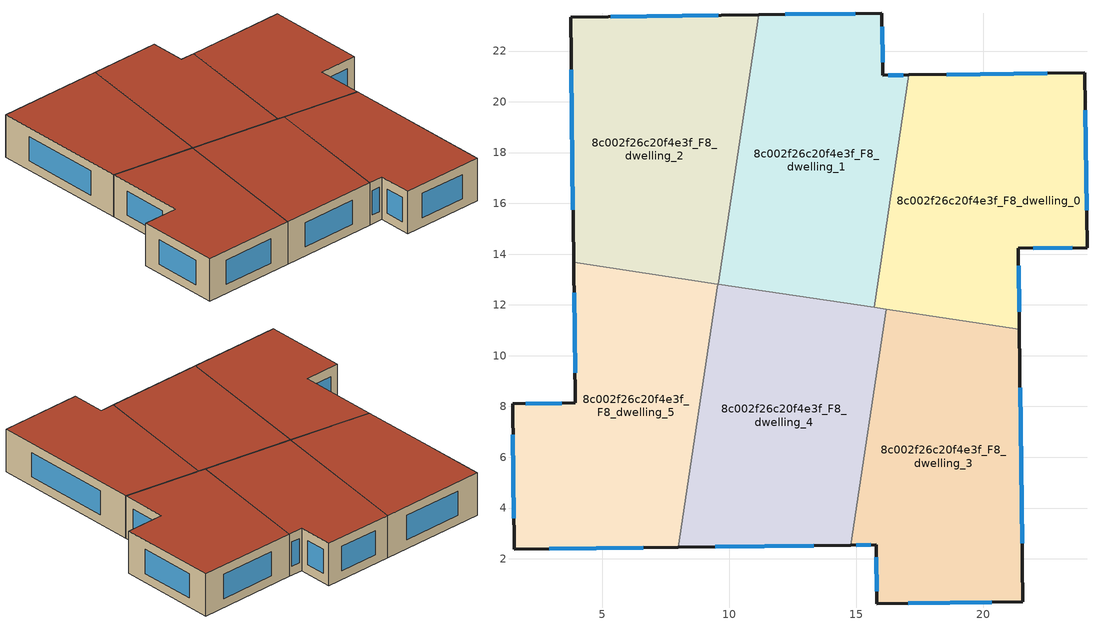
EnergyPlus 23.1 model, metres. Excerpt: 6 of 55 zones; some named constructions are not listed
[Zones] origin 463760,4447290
8c002f26c20f4e3f_F8_dwelling_0
 floor to 8c002f26c20f4e3f_F7_dwelling_0 (EU_floor_Construction): 24.01,21.14 24.09,14.26 21.4,14.22 21.43,11.04 15.71,11.9 17.08,21.06 z24
 wall outside (EU_wall_Construction): 21.43,11.04 21.4,14.22 24.09,14.26 24.01,21.14 17.08,21.06 z24:27
 wall to 8c002f26c20f4e3f_F8_dwelling_1 (EU_wall_Construction): 17.08,21.06 15.71,11.9 z24:27
 wall to 8c002f26c20f4e3f_F8_dwelling_3 (EU_wall_Construction): 16.18,11.83 21.43,11.04 z24:27
 wall to 8c002f26c20f4e3f_F8_dwelling_4 (EU_wall_Construction): 15.71,11.9 16.18,11.83 z24:27
 window (EU_Window_Construction): 21.43,11.72 21.4,13.54 / 22.53,21.12 18.57,21.07 / 24.08,15.73 24.03,19.66 / 21.97,14.23 23.52,14.25 z24.64:26.36
 roof outside (EU_roof_Construction): 21.43,11.04 21.4,14.22 24.09,14.26 24.01,21.14 17.08,21.06 15.71,11.9 z27
8c002f26c20f4e3f_F8_dwelling_1
 floor to 8c002f26c20f4e3f_F7_dwelling_1 (EU_floor_Construction): 16.02,23.49 16.05,21.04 17.08,21.06 15.71,11.9 9.57,12.82 11.16,23.43 z24
 wall outside (EU_wall_Construction): 17.08,21.06 16.05,21.04 16.02,23.49 11.16,23.43 z24:27
 wall to 8c002f26c20f4e3f_F8_dwelling_2 (EU_wall_Construction): 11.16,23.43 9.57,12.82 z24:27
 wall to 8c002f26c20f4e3f_F8_dwelling_4 (EU_wall_Construction): 9.57,12.82 15.71,11.9 z24:27
 window (EU_Window_Construction): 14.98,23.47 12.2,23.44 / 16.04,21.57 16.02,22.96 / 16.86,21.05 16.27,21.05 z24.64:26.36
 roof outside (EU_roof_Construction): 15.71,11.9 17.08,21.06 16.05,21.04 16.02,23.49 11.16,23.43 9.57,12.82 z27
8c002f26c20f4e3f_F8_dwelling_2
 floor to 8c002f26c20f4e3f_F7_dwelling_2 (EU_floor_Construction): 11.16,23.43 9.57,12.82 3.88,13.67 3.76,23.33 z24
 wall outside (EU_wall_Construction): 11.16,23.43 3.76,23.33 3.88,13.67 z24:27
 wall to 8c002f26c20f4e3f_F8_dwelling_5 (EU_wall_Construction): 3.88,13.67 9.55,12.82 z24:27
 wall to 8c002f26c20f4e3f_F8_dwelling_4 (EU_wall_Construction): 9.55,12.82 9.57,12.82 z24:27
 window (EU_Window_Construction): 3.78,21.27 3.85,15.74 / 9.58,23.41 5.34,23.35 z24.64:26.36
 roof outside (EU_roof_Construction): 9.57,12.82 11.16,23.43 3.76,23.33 3.88,13.67 z27
8c002f26c20f4e3f_F8_dwelling_3
 floor to 8c002f26c20f4e3f_F7_dwelling_3 (EU_floor_Construction): 21.43,11.04 21.57,0.31 15.82,0.23 15.79,2.55 14.79,2.54 16.18,11.83 z24
 wall outside (EU_wall_Construction): 14.79,2.54 15.79,2.55 15.82,0.23 21.57,0.31 21.43,11.04 z24:27
 wall to 8c002f26c20f4e3f_F8_dwelling_4 (EU_wall_Construction): 16.18,11.83 14.79,2.54 z24:27
 window (EU_Window_Construction): 21.54,2.61 21.46,8.74 / 17.05,0.25 20.34,0.29 / 15.8,2.06 15.81,0.73 / 15,2.54 15.58,2.55 z24.64:26.36
 roof outside (EU_roof_Construction): 21.57,0.31 21.43,11.04 16.18,11.83 14.79,2.54 15.79,2.55 15.82,0.23 z27
8c002f26c20f4e3f_F8_dwelling_4
 floor to 8c002f26c20f4e3f_F7_dwelling_4 (EU_floor_Construction): 16.18,11.83 14.79,2.54 7.99,2.46 9.55,12.82 z24
 wall outside (EU_wall_Construction): 7.99,2.46 14.79,2.54 z24:27
 wall to 8c002f26c20f4e3f_F8_dwelling_5 (EU_wall_Construction): 9.55,12.82 7.99,2.46 z24:27
 window (EU_Window_Construction): 9.45,2.47 13.33,2.52 z24.64:26.36
 roof outside (EU_roof_Construction): 14.79,2.54 16.18,11.83 9.55,12.82 7.99,2.46 z27
8c002f26c20f4e3f_F8_dwelling_5
 floor to 8c002f26c20f4e3f_F7_dwelling_5 (EU_floor_Construction): 9.55,12.82 7.99,2.46 1.53,2.38 1.47,8.11 3.95,8.14 3.88,13.67 z24
 wall outside (EU_wall_Construction): 3.88,13.67 3.95,8.14 1.47,8.11 1.53,2.38 7.99,2.46 z24:27
 window (EU_Window_Construction): 3.89,12.49 3.93,9.32 / 2.92,2.39 6.61,2.44 / 1.48,6.88 1.52,3.6 / 3.42,8.13 2,8.11 z24.64:26.36
 roof outside (EU_roof_Construction): 7.99,2.46 9.55,12.82 3.88,13.67 3.95,8.14 1.47,8.11 1.53,2.38 z27
[SCHEDULE:FILE] Column Number=1; Rows to Skip at Top=0; Number of Hours of Data=8760; Column Separator=Comma; Interpolate to Timestep=No; Minutes per Item=60; Adjust Schedule for Daylight Savings=Yes
Name | File
EU_Step8_GainSchedule_8c002f26c20f4e3f_F2_dwelling_0_f000 | ../../schedules/8c002f26c20f4e3f/8c002f26c20f4e3f_F2_dwelling_0_f000_gain.csv
EU_Step8_GainSchedule_8c002f26c20f4e3f_F2_dwelling_1_f000 | ../../schedules/8c002f26c20f4e3f/8c002f26c20f4e3f_F2_dwelling_1_f000_gain.csv
EU_Step8_GainSchedule_8c002f26c20f4e3f_F2_dwelling_2_f000 | ../../schedules/8c002f26c20f4e3f/8c002f26c20f4e3f_F2_dwelling_2_f000_gain.csv
EU_Step8_GainSchedule_8c002f26c20f4e3f_F2_dwelling_3_f000 | ../../schedules/8c002f26c20f4e3f/8c002f26c20f4e3f_F2_dwelling_3_f000_gain.csv
EU_Step8_GainSchedule_8c002f26c20f4e3f_F2_dwelling_4_f000 | ../../schedules/8c002f26c20f4e3f/8c002f26c20f4e3f_F2_dwelling_4_f000_gain.csv
EU_Step8_GainSchedule_8c002f26c20f4e3f_F2_dwelling_5_f000 | ../../schedules/8c002f26c20f4e3f/8c002f26c20f4e3f_F2_dwelling_5_f000_gain.csv
EU_Step8_GainSchedule_8c002f26c20f4e3f_F3_dwelling_0_f000 | ../../schedules/8c002f26c20f4e3f/8c002f26c20f4e3f_F3_dwelling_0_f000_gain.csv
EU_Step8_GainSchedule_8c002f26c20f4e3f_F3_dwelling_1_f000 | ../../schedules/8c002f26c20f4e3f/8c002f26c20f4e3f_F3_dwelling_1_f000_gain.csv
EU_Step8_GainSchedule_8c002f26c20f4e3f_F3_dwelling_2_f000 | ../../schedules/8c002f26c20f4e3f/8c002f26c20f4e3f_F3_dwelling_2_f000_gain.csv
EU_Step8_GainSchedule_8c002f26c20f4e3f_F3_dwelling_3_f000 | ../../schedules/8c002f26c20f4e3f/8c002f26c20f4e3f_F3_dwelling_3_f000_gain.csv
EU_Step8_GainSchedule_8c002f26c20f4e3f_F3_dwelling_4_f000 | ../../schedules/8c002f26c20f4e3f/8c002f26c20f4e3f_F3_dwelling_4_f000_gain.csv
EU_Step8_GainSchedule_8c002f26c20f4e3f_F3_dwelling_5_f000 | ../../schedules/8c002f26c20f4e3f/8c002f26c20f4e3f_F3_dwelling_5_f000_gain.csv
EU_Step8_GainSchedule_8c002f26c20f4e3f_F4_dwelling_0_f000 | ../../schedules/8c002f26c20f4e3f/8c002f26c20f4e3f_F4_dwelling_0_f000_gain.csv
EU_Step8_GainSchedule_8c002f26c20f4e3f_F4_dwelling_1_f000 | ../../schedules/8c002f26c20f4e3f/8c002f26c20f4e3f_F4_dwelling_1_f000_gain.csv
EU_Step8_GainSchedule_8c002f26c20f4e3f_F4_dwelling_2_f000 | ../../schedules/8c002f26c20f4e3f/8c002f26c20f4e3f_F4_dwelling_2_f000_gain.csv
EU_Step8_GainSchedule_8c002f26c20f4e3f_F4_dwelling_3_f000 | ../../schedules/8c002f26c20f4e3f/8c002f26c20f4e3f_F4_dwelling_3_f000_gain.csv
EU_Step8_GainSchedule_8c002f26c20f4e3f_F4_dwelling_4_f000 | ../../schedules/8c002f26c20f4e3f/8c002f26c20f4e3f_F4_dwelling_4_f000_gain.csv
EU_Step8_GainSchedule_8c002f26c20f4e3f_F4_dwelling_5_f000 | ../../schedules/8c002f26c20f4e3f/8c002f26c20f4e3f_F4_dwelling_5_f000_gain.csv
